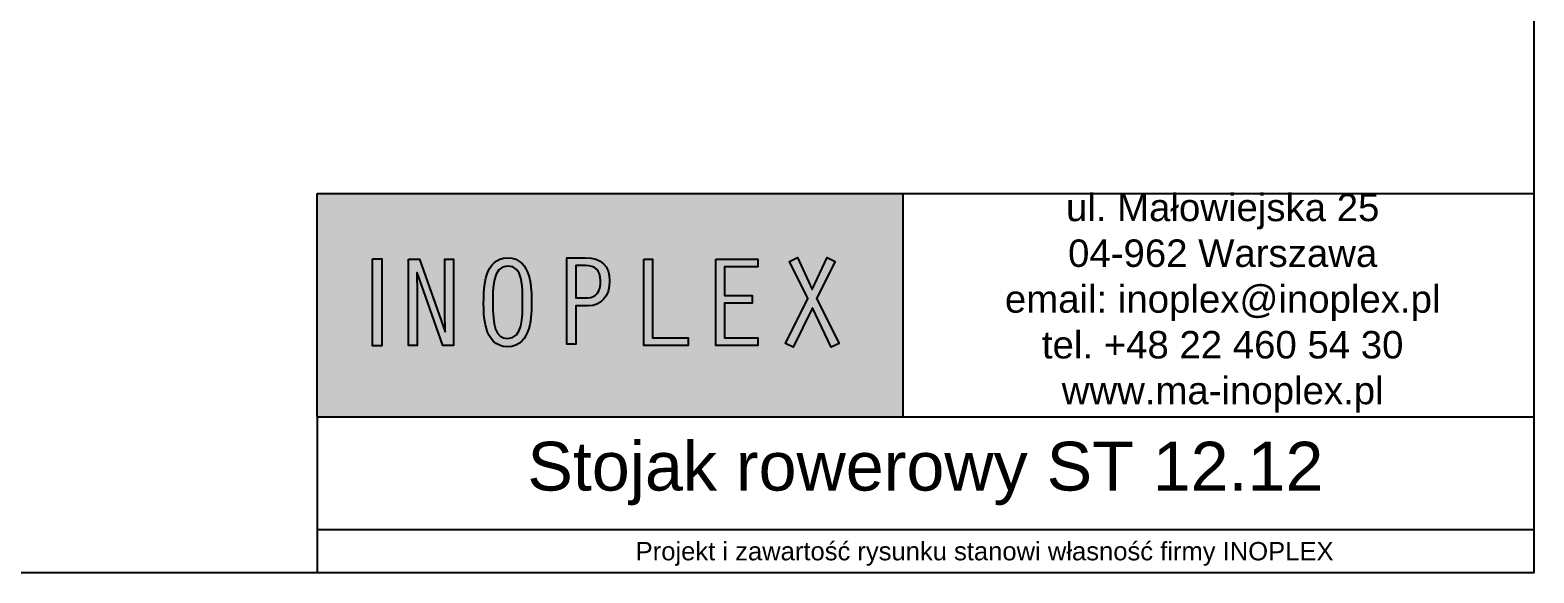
# Model space of a CAD drawing. Header units: millimetres. Extents: x 26189 to 29929, y 15634 to 21081.
# Drawn here: x 27465 to 29929, y 15634 to 16524 of the extents above; entities that cross this region are included whole.
import ezdxf

# ---------------------------------------------------------------- set-up
doc = ezdxf.new("R2010")
doc.units = ezdxf.units.MM
doc.header["$LTSCALE"] = 3
doc.layers.add('LAYER_1', color=7, linetype='Continuous')
doc.styles.get("Standard").update_dxf_attribs({"font": 'arial.ttf'})

msp = doc.modelspace()

# ---------------------------------------------------------------- hatches: boundary and pattern name
h = msp.add_hatch(color=255)
h.dxf.hatch_style = 1
h.paths.add_polyline_path([(28895.6, 16255.6), (27935.6, 16255.6), (27935.6, 15891), (27935.6, 15889.2), (28895.6, 15889.2)])
h.paths.add_polyline_path([(28865.4, 16165.9), (28865.4, 15983.7), (28845.1, 15983.7), (28845.1, 15906.8), (27950.3, 15906.8), (27950.3, 16238.8), (28845.1, 16238.8), (28845.1, 16165.9)], flags=16)
h = msp.add_hatch(color=250)
h.dxf.hatch_style = 1
h.paths.add_polyline_path([(28845.1, 15983.7), (28312.7, 15983.7), (28312.7, 16165.9), (28845.1, 16165.9), (28845.1, 16238.8), (27950.3, 16238.8), (27950.3, 15906.8), (28845.1, 15906.8)])
edge = h.paths.add_edge_path(flags=16)
edge.add_spline(control_points=[(28287.2, 16077.5), (28287.2, 16059.7), (28287.9, 16004.6), (28247.9, 16004.6)], knot_values=[0, 0, 0, 0, 1, 1, 1, 1], degree=3, periodic=0)
edge.add_spline(control_points=[(28247.9, 16004.6), (28207.5, 16004.6), (28208.6, 16059.3), (28208.6, 16077.5)], knot_values=[0, 0, 0, 0, 1, 1, 1, 1], degree=3, periodic=0)
edge.add_spline(control_points=[(28208.6, 16077.5), (28208.6, 16100.9), (28210.1, 16150.2), (28247.9, 16150.2)], knot_values=[0, 0, 0, 0, 1, 1, 1, 1], degree=3, periodic=0)
edge.add_spline(control_points=[(28247.9, 16150.2), (28287.9, 16150.2), (28287.2, 16096.2), (28287.2, 16077.5)], knot_values=[0, 0, 0, 0, 1, 1, 1, 1], degree=3, periodic=0)
edge = h.paths.add_edge_path(flags=0)
edge.add_spline(control_points=[(28272.4, 16077.5), (28272.4, 16052.9), (28272.6, 16018), (28247.9, 16018)], knot_values=[0, 0, 0, 0, 1, 1, 1, 1], degree=3, periodic=0)
edge.add_spline(control_points=[(28247.9, 16018), (28227.9, 16018), (28223.5, 16039.3), (28223.5, 16077.5)], knot_values=[0, 0, 0, 0, 1, 1, 1, 1], degree=3, periodic=0)
edge.add_spline(control_points=[(28223.5, 16077.5), (28223.5, 16098.4), (28222.8, 16136.8), (28247.9, 16136.8)], knot_values=[0, 0, 0, 0, 1, 1, 1, 1], degree=3, periodic=0)
edge.add_spline(control_points=[(28247.9, 16136.8), (28273, 16136.8), (28272.4, 16104.3), (28272.4, 16077.5)], knot_values=[0, 0, 0, 0, 1, 1, 1, 1], degree=3, periodic=0)
h.paths.add_polyline_path([(28159.4, 16006.5), (28141.5, 16006.5), (28099.5, 16126), (28099, 16125.6), (28099.7, 16093.5), (28099.7, 16006.5), (28085.4, 16006.5), (28085.4, 16148.3), (28103.3, 16148.3), (28145.4, 16029.1), (28145.8, 16029.5), (28145.2, 16061.2), (28145.2, 16148.3), (28159.4, 16148.3)], flags=16)
h.paths.add_polyline_path([(28042, 16005.9), (28026.5, 16005.9), (28026.5, 16148.7), (28042, 16148.7)], flags=16)
edge = h.paths.add_edge_path(flags=0)
edge.add_spline(control_points=[(28272.4, 16077.5), (28272.4, 16104.3), (28273, 16136.8), (28247.9, 16136.8)], knot_values=[0, 0, 0, 0, 1, 1, 1, 1], degree=3, periodic=0)
edge.add_spline(control_points=[(28247.9, 16136.8), (28222.8, 16136.8), (28223.5, 16098.4), (28223.5, 16077.5)], knot_values=[0, 0, 0, 0, 1, 1, 1, 1], degree=3, periodic=0)
edge.add_spline(control_points=[(28223.5, 16077.5), (28223.5, 16039.3), (28227.9, 16018), (28247.9, 16018)], knot_values=[0, 0, 0, 0, 1, 1, 1, 1], degree=3, periodic=0)
edge.add_spline(control_points=[(28247.9, 16018), (28272.6, 16018), (28272.4, 16052.9), (28272.4, 16077.5)], knot_values=[0, 0, 0, 0, 1, 1, 1, 1], degree=3, periodic=0)
h = msp.add_hatch(color=75)
h.dxf.hatch_style = 1
h.paths.add_polyline_path([(28865.4, 16165.9), (28312.7, 16165.9), (28312.7, 15983.7), (28865.4, 15983.7)])
h.paths.add_polyline_path([(28791, 16009.7), (28778.2, 16003.8), (28747.2, 16068.6), (28715.7, 16003.8), (28703, 16009.7), (28740, 16083.7), (28709.6, 16144.5), (28722.7, 16151.1), (28747, 16098.2), (28771.2, 16151.1), (28784.4, 16144.5), (28754, 16083.7)], flags=16)
h.paths.add_polyline_path([(28658.1, 16019.3), (28658.1, 16006.5), (28589, 16006.5), (28589, 16148.3), (28658.1, 16148.3), (28658.1, 16135.6), (28603.2, 16135.6), (28603.2, 16088.8), (28648.5, 16088.8), (28648.5, 16076.1), (28603.2, 16076.1), (28603.2, 16019.3)], flags=16)
h.paths.add_polyline_path([(28543.6, 16019.3), (28543.6, 16006.5), (28471.1, 16006.5), (28471.1, 16148.3), (28485.3, 16148.3), (28485.3, 16019.3)], flags=16)
edge = h.paths.add_edge_path(flags=16)
edge.add_spline(control_points=[(28415, 16112.7), (28415, 16086.4), (28400.2, 16071.7), (28380.6, 16071.7)], knot_values=[0, 0, 0, 0, 1, 1, 1, 1], degree=3, periodic=0)
edge.add_line((28380.6, 16071.7), (28359.4, 16071.7))
edge.add_line((28359.4, 16071.7), (28359.4, 16008.6))
edge.add_line((28359.4, 16008.6), (28345.1, 16008.6))
edge.add_line((28345.1, 16008.6), (28345.1, 16150.3))
edge.add_line((28345.1, 16150.3), (28375.9, 16150.3))
edge.add_spline(control_points=[(28375.9, 16150.3), (28401, 16150.3), (28415, 16137), (28415, 16112.7)], knot_values=[0, 0, 0, 0, 1, 1, 1, 1], degree=3, periodic=0)
edge = h.paths.add_edge_path(flags=0)
edge.add_spline(control_points=[(28400.2, 16112.7), (28400.2, 16094.9), (28392.5, 16084.9), (28379.3, 16084.7)], knot_values=[0, 0, 0, 0, 1, 1, 1, 1], degree=3, periodic=0)
edge.add_line((28379.3, 16084.7), (28359.4, 16084.5))
edge.add_line((28359.4, 16084.5), (28359.4, 16137.6))
edge.add_line((28359.4, 16137.6), (28375.7, 16137.6))
edge.add_spline(control_points=[(28375.7, 16137.6), (28391, 16137.6), (28400.2, 16130.1), (28400.2, 16112.7)], knot_values=[0, 0, 0, 0, 1, 1, 1, 1], degree=3, periodic=0)
edge = h.paths.add_edge_path(flags=0)
edge.add_spline(control_points=[(28379.3, 16084.7), (28392.5, 16084.9), (28400.2, 16094.9), (28400.2, 16112.7)], knot_values=[0, 0, 0, 0, 1, 1, 1, 1], degree=3, periodic=0)
edge.add_spline(control_points=[(28400.2, 16112.7), (28400.2, 16130.1), (28391, 16137.6), (28375.7, 16137.6)], knot_values=[0, 0, 0, 0, 1, 1, 1, 1], degree=3, periodic=0)
edge.add_line((28375.7, 16137.6), (28359.4, 16137.6))
edge.add_line((28359.4, 16137.6), (28359.4, 16084.5))
edge.add_line((28359.4, 16084.5), (28379.3, 16084.7))
h = msp.add_hatch(color=255)
h.dxf.hatch_style = 1
h.paths.add_polyline_path([(28042, 16148.7), (28026.5, 16148.7), (28026.5, 16005.9), (28042, 16005.9)])
h.paths.add_polyline_path([(28141.5, 16006.5), (28159.4, 16006.5), (28159.4, 16148.3), (28145.2, 16148.3), (28145.2, 16061.2), (28145.8, 16027.8), (28103.3, 16148.3), (28085.4, 16148.3), (28085.4, 16006.5), (28099.7, 16006.5), (28099.7, 16093.5), (28099, 16127.3)])
edge = h.paths.add_edge_path()
edge.add_spline(control_points=[(28247.9, 16150.2), (28210.1, 16150.2), (28208.6, 16100.9), (28208.6, 16077.5)], knot_values=[0, 0, 0, 0, 1, 1, 1, 1], degree=3, periodic=0)
edge.add_spline(control_points=[(28208.6, 16077.5), (28208.6, 16059.3), (28207.5, 16004.6), (28247.9, 16004.6)], knot_values=[0, 0, 0, 0, 1, 1, 1, 1], degree=3, periodic=0)
edge.add_spline(control_points=[(28247.9, 16004.6), (28287.9, 16004.6), (28287.2, 16059.7), (28287.2, 16077.5)], knot_values=[0, 0, 0, 0, 1, 1, 1, 1], degree=3, periodic=0)
edge.add_spline(control_points=[(28287.2, 16077.5), (28287.2, 16096.2), (28287.9, 16150.2), (28247.9, 16150.2)], knot_values=[0, 0, 0, 0, 1, 1, 1, 1], degree=3, periodic=0)
edge = h.paths.add_edge_path(flags=16)
edge.add_spline(control_points=[(28223.5, 16077.5), (28223.5, 16098.4), (28222.8, 16136.8), (28247.9, 16136.8)], knot_values=[0, 0, 0, 0, 1, 1, 1, 1], degree=3, periodic=0)
edge.add_spline(control_points=[(28247.9, 16136.8), (28273, 16136.8), (28272.4, 16104.3), (28272.4, 16077.5)], knot_values=[0, 0, 0, 0, 1, 1, 1, 1], degree=3, periodic=0)
edge.add_spline(control_points=[(28272.4, 16077.5), (28272.4, 16052.9), (28272.6, 16018), (28247.9, 16018)], knot_values=[0, 0, 0, 0, 1, 1, 1, 1], degree=3, periodic=0)
edge.add_spline(control_points=[(28247.9, 16018), (28227.9, 16018), (28223.5, 16039.3), (28223.5, 16077.5)], knot_values=[0, 0, 0, 0, 1, 1, 1, 1], degree=3, periodic=0)
edge = h.paths.add_edge_path()
edge.add_line((28345.1, 16008.6), (28359.4, 16008.6))
edge.add_line((28359.4, 16008.6), (28359.4, 16071.7))
edge.add_line((28359.4, 16071.7), (28380.6, 16071.7))
edge.add_spline(control_points=[(28380.6, 16071.7), (28400.2, 16071.7), (28415, 16086.4), (28415, 16112.7)], knot_values=[0, 0, 0, 0, 1, 1, 1, 1], degree=3, periodic=0)
edge.add_spline(control_points=[(28415, 16112.7), (28415, 16137), (28401, 16150.3), (28375.9, 16150.3)], knot_values=[0, 0, 0, 0, 1, 1, 1, 1], degree=3, periodic=0)
edge.add_line((28375.9, 16150.3), (28345.1, 16150.3))
edge.add_line((28345.1, 16150.3), (28345.1, 16008.6))
edge = h.paths.add_edge_path(flags=16)
edge.add_line((28359.4, 16137.6), (28380.1, 16137.6))
edge.add_spline(control_points=[(28375.7, 16137.6), (28391, 16137.6), (28400.2, 16130.1), (28400.2, 16112.7)], knot_values=[0, 0, 0, 0, 1, 1, 1, 1], degree=3, periodic=0)
edge.add_spline(control_points=[(28400.2, 16112.7), (28400.2, 16094.9), (28392.5, 16084.9), (28379.3, 16084.7)], knot_values=[0, 0, 0, 0, 1, 1, 1, 1], degree=3, periodic=0)
edge.add_line((28379.3, 16084.7), (28359.4, 16084.5))
edge.add_line((28359.4, 16084.5), (28359.4, 16137.6))
h.paths.add_polyline_path([(28471.1, 16006.5), (28543.6, 16006.5), (28543.6, 16019.3), (28485.3, 16019.3), (28485.3, 16148.3), (28471.1, 16148.3)])
h.paths.add_polyline_path([(28603.2, 16135.6), (28658.1, 16135.6), (28658.1, 16148.3), (28589, 16148.3), (28589, 16006.5), (28658.1, 16006.5), (28658.1, 16019.3), (28603.2, 16019.3), (28603.2, 16076.1), (28648.5, 16076.1), (28648.5, 16088.8), (28603.2, 16088.8)])
h.paths.add_polyline_path([(28784.4, 16144.5), (28771.2, 16151.1), (28747, 16098.2), (28722.7, 16151.1), (28709.6, 16144.5), (28740, 16083.7), (28703, 16009.7), (28715.7, 16003.8), (28747.2, 16068.6), (28778.2, 16003.8), (28791, 16009.7), (28754, 16083.7)])
h = msp.add_hatch(color=255)
h.dxf.hatch_style = 1
edge = h.paths.add_edge_path()
edge.add_line((28345.1, 16008.6), (28359.4, 16008.6))
edge.add_line((28359.4, 16008.6), (28359.4, 16071.7))
edge.add_line((28359.4, 16071.7), (28380.6, 16071.7))
edge.add_spline(control_points=[(28380.6, 16071.7), (28400.2, 16071.7), (28415, 16086.4), (28415, 16112.7)], knot_values=[0, 0, 0, 0, 1, 1, 1, 1], degree=3, periodic=0)
edge.add_spline(control_points=[(28415, 16112.7), (28415, 16137), (28401, 16150.3), (28375.9, 16150.3)], knot_values=[0, 0, 0, 0, 1, 1, 1, 1], degree=3, periodic=0)
edge.add_line((28375.9, 16150.3), (28345.1, 16150.3))
edge.add_line((28345.1, 16150.3), (28345.1, 16008.6))
edge = h.paths.add_edge_path(flags=16)
edge.add_line((28359.4, 16084.5), (28359.4, 16137.6))
edge.add_line((28359.4, 16137.6), (28386.2, 16137.6))
edge.add_spline(control_points=[(28375.7, 16137.6), (28391, 16137.6), (28400.2, 16130.1), (28400.2, 16112.7)], knot_values=[0, 0, 0, 0, 1, 1, 1, 1], degree=3, periodic=0)
edge.add_spline(control_points=[(28400.2, 16112.7), (28400.2, 16094.9), (28392.5, 16084.9), (28379.3, 16084.7)], knot_values=[0, 0, 0, 0, 1, 1, 1, 1], degree=3, periodic=0)
edge.add_line((28379.3, 16084.7), (28359.4, 16084.5))
h = msp.add_hatch(color=255)
h.dxf.hatch_style = 1
h.paths.add_polyline_path([(28471.1, 16006.5), (28543.6, 16006.5), (28543.6, 16019.3), (28485.3, 16019.3), (28485.3, 16148.3), (28471.1, 16148.3)])
h = msp.add_hatch(color=255)
h.dxf.hatch_style = 1
h.paths.add_polyline_path([(28589, 16006.5), (28658.1, 16006.5), (28658.1, 16019.3), (28603.2, 16019.3), (28603.2, 16076.1), (28648.5, 16076.1), (28648.5, 16088.8), (28603.2, 16088.8), (28603.2, 16135.6), (28658.1, 16135.6), (28658.1, 16148.3), (28589, 16148.3)])
h = msp.add_hatch(color=255)
h.dxf.hatch_style = 1
h.paths.add_polyline_path([(28740, 16083.7), (28703, 16009.7), (28715.7, 16003.8), (28747.2, 16068.6), (28778.2, 16003.8), (28791, 16009.7), (28754, 16083.7), (28784.4, 16144.5), (28771.2, 16151.1), (28747, 16098.2), (28722.7, 16151.1), (28709.6, 16144.5)])
h = msp.add_hatch(color=250)
h.dxf.hatch_style = 1
edge = h.paths.add_edge_path()
edge.add_spline(control_points=[(28247.9, 16136.8), (28222.8, 16136.8), (28223.5, 16098.4), (28223.5, 16077.5)], knot_values=[0, 0, 0, 0, 1, 1, 1, 1], degree=3, periodic=0)
edge.add_spline(control_points=[(28223.5, 16077.5), (28223.5, 16039.3), (28227.9, 16018), (28247.9, 16018)], knot_values=[0, 0, 0, 0, 1, 1, 1, 1], degree=3, periodic=0)
edge.add_spline(control_points=[(28247.9, 16018), (28272.6, 16018), (28272.4, 16052.9), (28272.4, 16077.5)], knot_values=[0, 0, 0, 0, 1, 1, 1, 1], degree=3, periodic=0)
edge.add_spline(control_points=[(28272.4, 16077.5), (28272.4, 16104.3), (28273, 16136.8), (28247.9, 16136.8)], knot_values=[0, 0, 0, 0, 1, 1, 1, 1], degree=3, periodic=0)
h = msp.add_hatch(color=75)
h.dxf.hatch_style = 1
edge = h.paths.add_edge_path()
edge.add_line((28359.4, 16084.5), (28379.3, 16084.7))
edge.add_spline(control_points=[(28379.3, 16084.7), (28392.5, 16084.9), (28400.2, 16094.9), (28400.2, 16112.7)], knot_values=[0, 0, 0, 0, 1, 1, 1, 1], degree=3, periodic=0)
edge.add_spline(control_points=[(28400.2, 16112.7), (28400.2, 16130.1), (28391, 16137.6), (28375.7, 16137.6)], knot_values=[0, 0, 0, 0, 1, 1, 1, 1], degree=3, periodic=0)
edge.add_line((28375.7, 16137.6), (28359.4, 16137.6))
edge.add_line((28359.4, 16137.6), (28359.4, 16084.5))

# ---------------------------------------------------------------- linework, layer by layer
for p, q in [((27935.6, 16255.6), (29929.5, 16255.6)), ((27935.6, 15891), (27935.6, 16255.6)), ((28895.6, 16255.6), (28895.6, 15889.2)), ((29929.5, 16255.6), (29929.5, 15891)), ((27935.6, 15891), (27935.6, 15633.9)), ((29929.5, 15889.2), (27935.6, 15889.2)), ((29929.2, 15704.4), (27935.6, 15704.4))]:
    msp.add_line(p, q)
msp.add_lwpolyline([(26188.6, 21081.4), (29929.5, 21081.4), (29929.5, 15633.9), (26188.6, 15633.9)], close=True)
at = {"layer": 'LAYER_1'}
msp.add_line((28845.1, 15906.8), (28845.1, 15906.8), dxfattribs=at)
at = {"layer": 'LAYER_1', "color": 255}
for points in [[(28026.5, 16148.7), (28042, 16148.7), (28042, 16005.9), (28026.5, 16005.9), (28026.5, 16148.7), (28026.5, 16148.7)], [(28085.4, 16148.3), (28103.3, 16148.3), (28145.4, 16029.1), (28145.8, 16029.5), (28145.2, 16061.2), (28145.2, 16148.3), (28159.4, 16148.3), (28159.4, 16006.5), (28141.5, 16006.5), (28099.5, 16126), (28099, 16125.6), (28099.7, 16093.5), (28099.7, 16006.5), (28085.4, 16006.5), (28085.4, 16148.3), (28085.4, 16148.3)], [(28359.4, 16008.6), (28345.1, 16008.6), (28345.1, 16150.3), (28375.9, 16150.3)], [(28471.1, 16148.3), (28485.3, 16148.3), (28485.3, 16019.3), (28543.6, 16019.3), (28543.6, 16006.5), (28471.1, 16006.5), (28471.1, 16148.3), (28471.1, 16148.3)], [(28589, 16148.3), (28658.1, 16148.3), (28658.1, 16135.6), (28603.2, 16135.6), (28603.2, 16088.8), (28648.5, 16088.8), (28648.5, 16076.1), (28603.2, 16076.1), (28603.2, 16019.3), (28658.1, 16019.3), (28658.1, 16006.5), (28589, 16006.5), (28589, 16148.3), (28589, 16148.3)], [(28715.7, 16003.8), (28703, 16009.7), (28740, 16083.7), (28709.6, 16144.5), (28722.7, 16151.1), (28747, 16098.2), (28771.2, 16151.1), (28784.4, 16144.5), (28754, 16083.7), (28791, 16009.7), (28778.2, 16003.8), (28747.2, 16068.6), (28715.7, 16003.8), (28715.7, 16003.8)], [(28375.7, 16137.6), (28359.4, 16137.6), (28359.4, 16084.5), (28359.4, 16084.5)], [(28359.4, 16084.5), (28379.3, 16084.7)], [(28380.6, 16071.7), (28359.4, 16071.7), (28359.4, 16008.6), (28359.4, 16008.6)]]:
    msp.add_lwpolyline(points, dxfattribs=at)
for points in [[(28208.6, 16077.5), (28208.6, 16100.9), (28210.1, 16150.2), (28247.9, 16150.2)], [(28247.9, 16150.2), (28287.9, 16150.2), (28287.2, 16096.2), (28287.2, 16077.5)], [(28375.9, 16150.3), (28401, 16150.3), (28415, 16137), (28415, 16112.7)], [(28247.9, 16136.8), (28222.8, 16136.8), (28223.5, 16098.4), (28223.5, 16077.5)], [(28272.4, 16077.5), (28272.4, 16104.3), (28273, 16136.8), (28247.9, 16136.8)], [(28400.2, 16112.7), (28400.2, 16130.1), (28391, 16137.6), (28375.7, 16137.6)], [(28379.3, 16084.7), (28392.5, 16084.9), (28400.2, 16094.9), (28400.2, 16112.7)], [(28415, 16112.7), (28415, 16086.4), (28400.2, 16071.7), (28380.6, 16071.7)], [(28247.9, 16004.6), (28207.5, 16004.6), (28208.6, 16059.3), (28208.6, 16077.5)], [(28223.5, 16077.5), (28223.5, 16039.3), (28227.9, 16018), (28247.9, 16018)], [(28247.9, 16018), (28272.6, 16018), (28272.4, 16052.9), (28272.4, 16077.5)], [(28287.2, 16077.5), (28287.2, 16059.7), (28287.9, 16004.6), (28247.9, 16004.6)]]:
    msp.add_open_spline(points, degree=3, dxfattribs=at)

# ---------------------------------------------------------------- texts
at = {"attachment_point": 5}
for s, width, gutter_width, heights, insert, char_height in [('ul. Małowiejska 25\\P04-962 Warszawa\\Pemail: inoplex@inoplex.pl\\Ptel. +48 22 460 54 30\\Pwww.ma-inoplex.pl', 1019.877, 1, [432.7], (29419.5, 16076.1), 45), ('Stojak rowerowy ST 12.12', 1993.625, 1, [0], (28932.4, 15796.8), 80), ('Projekt i zawartość rysunku stanowi własność firmy INOPLEX ', 1800.088, 12.5, [70.5], (29029.4, 15665), 30)]:
    msp.add_mtext_dynamic_manual_height_columns(s, width=width, gutter_width=gutter_width, heights=heights, dxfattribs=dict(at, insert=insert, char_height=char_height))

doc.saveas('drawing.dxf')
